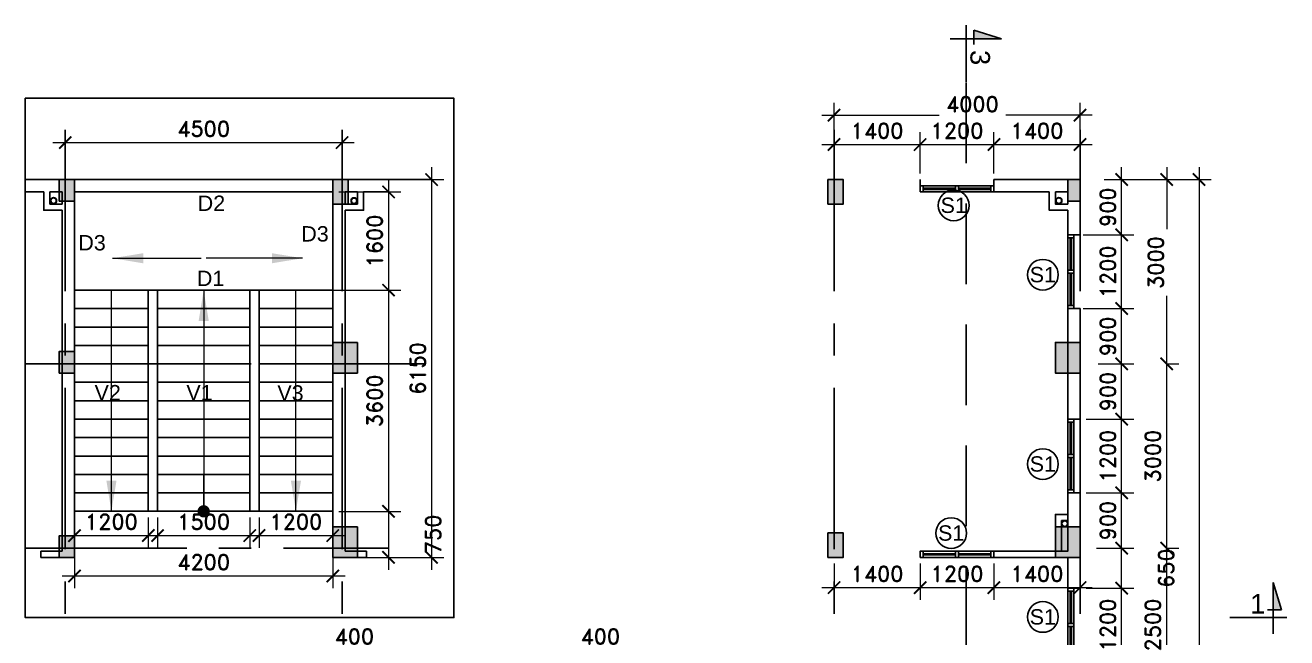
# Model space of a CAD drawing. Header units: inches. Extents: x 452443 to 881249, y 975131 to 1198310.
# Drawn here: x 689668 to 710181, y 1188340 to 1198310 of the extents above; entities that cross this region are included whole.
import ezdxf
from ezdxf.enums import TextEntityAlignment as Align

# ---------------------------------------------------------------- set-up
doc = ezdxf.new("R2010")
doc.units = ezdxf.units.IN
doc.header["$LTSCALE"] = 3.5
doc.header["$MEASUREMENT"] = 0
doc.linetypes.add('CENTER', pattern=[2, 1.25, -0.25, 0.25, -0.25])
doc.linetypes.add('HIDDEN', pattern=[0.375, 0.25, -0.125])
for name, color, linetype in [('cot', 1, 'Continuous'), ('CUA', 4, 'Continuous'), ('DOOR-84', 84, 'Continuous'), ('hatch vl', 4, 'Continuous'), ('HATCH47', 47, 'Continuous'), ('Net thay', 140, 'Continuous'), ('Netcat', 5, 'Continuous'), ('phong', 2, 'Continuous'), ('thuocdo', 3, 'Continuous'), ('Truc', 252, 'Continuous')]:
    doc.layers.add(name, color=color, linetype=linetype)
doc.styles.add('chu 1', font='VHELVEN0.TTF')
doc.styles.add('romand', font='romand.shx')
doc.styles.add('VNI-HELVE', font='VHELVEN0.TTF')
doc.dimstyles.new('TL100', dxfattribs={"dimscale": 100, "dimtxt": 2.5, "dimasz": 2, "dimexe": 2, "dimexo": 1, "dimgap": 1, "dimtad": 1, "dimdec": 0, "dimzin": 0, "dimdsep": 46, "dimtxsty": 'romand', "dimblk": 'ARCHTICK', "dimcen": 2, "dimdle": 2, "dimclrd": 256, "dimclre": 256, "dimclrt": 7, "dimadec": 0, "dimazin": 0, "dimtfac": 0.004, "dimtdec": 0, "dimtmove": 2, "dimatfit": 3, "dimfxl": 1, "dimtolj": 1, "dimtzin": 0, "dimlwd": 20, "dimlwe": 20, "dimarcsym": 1})

# ---------------------------------------------------------------- blocks, each defined once
blk = doc.blocks.new('CS-1200')
for p, q in [((0, 100), (1200, 100)), ((0, 0), (1200, 0)), ((575, 60), (50, 60)), ((575, 40), (50, 40)), ((1150, 60), (625, 60)), ((1150, 40), (625, 40))]:
    blk.add_line(p, q)
at = {"ltscale": 5}
for points in [[(0, 0), (50, 0), (50, 100), (0, 100)], [(575, 0), (625, 0), (625, 100), (575, 100)], [(1150, 0), (1200, 0), (1200, 100), (1150, 100)]]:
    blk.add_lwpolyline(points, close=True, dxfattribs=at)
blk = doc.blocks.new('dc')
at = {"layer": 'Netcat'}
blk.add_hatch(color=256, dxfattribs=at).paths.add_polyline_path([(828, 672), (828, 147), (989, 147)])
for p, q in [((828, 672), (828, -310)), ((989, 147), (828, 672)), ((0, 0), (1087, 0)), ((717, 147), (989, 147))]:
    blk.add_line(p, q, dxfattribs=at)
at = {"style": 'VNI-HELVE', "flags": 4}
blk.add_attdef('E', text='', height=375, dxfattribs=at).set_placement((482, 272), align=Align.MIDDLE_CENTER)
blk = doc.blocks.new('_ArchTick')
at = {"color": 0, "linetype": 'ByBlock', "const_width": 0.15}
blk.add_lwpolyline([(-0.5, -0.5), (0.5, 0.5)], dxfattribs=at)
blk = doc.blocks.new('*D3167')
at = {"layer": 'DEFPOINTS', "color": 0}
for p in [(694819, 1196399), (690319, 1195707), (694819, 1195707)]:
    blk.add_point(p, dxfattribs=at)
at = {"layer": 'thuocdo', "lineweight": 20}
for p, q in [((690319, 1195807), (690319, 1196599)), ((694819, 1195807), (694819, 1196599)), ((690119, 1196399), (695019, 1196399))]:
    blk.add_line(p, q, dxfattribs=at)
at = {"layer": 'thuocdo', "lineweight": 20, "xscale": 200, "yscale": 200, "zscale": 200, "rotation": 180}
blk.add_blockref('_ArchTick', (690319, 1196399), dxfattribs=at)
at = {"layer": 'thuocdo', "lineweight": 20, "xscale": 200, "yscale": 200, "zscale": 200}
blk.add_blockref('_ArchTick', (694819, 1196399), dxfattribs=at)
at = {"layer": 'thuocdo', "color": 7, "insert": (692569, 1196624), "char_height": 250, "attachment_point": 5, "style": 'romand'}
blk.add_mtext('\\A1;4500', dxfattribs=at)
blk = doc.blocks.new('*D3168')
at = {"layer": 'DEFPOINTS', "color": 0}
for p in [(706819, 1196846), (706819, 1195708), (702819, 1195512)]:
    blk.add_point(p, dxfattribs=at)
at = {"layer": 'thuocdo', "lineweight": 20}
for p, q in [((702819, 1195612), (702819, 1197046)), ((706819, 1195808), (706819, 1197046)), ((702619, 1196846), (704529, 1196846)), ((707019, 1196846), (705610, 1196846))]:
    blk.add_line(p, q, dxfattribs=at)
at = {"layer": 'thuocdo', "lineweight": 20, "xscale": 200, "yscale": 200, "zscale": 200, "rotation": 180}
blk.add_blockref('_ArchTick', (702819, 1196846), dxfattribs=at)
at = {"layer": 'thuocdo', "lineweight": 20, "xscale": 200, "yscale": 200, "zscale": 200}
blk.add_blockref('_ArchTick', (706819, 1196846), dxfattribs=at)
at = {"layer": 'thuocdo', "color": 7, "insert": (705069, 1197024), "char_height": 250, "attachment_point": 5, "style": 'romand'}
blk.add_mtext('\\A1;4000', dxfattribs=at)
blk = doc.blocks.new('*D3172')
at = {"layer": 'DEFPOINTS', "color": 0}
for p in [(708119, 1189798), (708228, 1189798), (708119, 1187298)]:
    blk.add_point(p, dxfattribs=at)
at = {"layer": 'thuocdo', "lineweight": 20}
for p, q in [((708228, 1187098), (708228, 1189998)), ((708219, 1189798), (708428, 1189798)), ((708219, 1187298), (708428, 1187298))]:
    blk.add_line(p, q, dxfattribs=at)
at = {"layer": 'thuocdo', "lineweight": 20, "xscale": 200, "yscale": 200, "zscale": 200}
for p, rotation in [((708228, 1189798), 90), ((708228, 1187298), 270)]:
    blk.add_blockref('_ArchTick', p, dxfattribs=dict(at, rotation=rotation))
at = {"layer": 'thuocdo', "color": 7, "insert": (708003, 1188548), "char_height": 250, "attachment_point": 5, "rotation": 90, "style": 'romand'}
blk.add_mtext('\\A1;2500', dxfattribs=at)
blk = doc.blocks.new('*D3173')
at = {"layer": 'DEFPOINTS', "color": 0}
for p in [(708119, 1192798), (708228, 1192798), (708119, 1189798)]:
    blk.add_point(p, dxfattribs=at)
at = {"layer": 'thuocdo', "lineweight": 20}
for p, q in [((708228, 1189598), (708228, 1192998)), ((708219, 1192798), (708428, 1192798)), ((708219, 1189798), (708428, 1189798))]:
    blk.add_line(p, q, dxfattribs=at)
at = {"layer": 'thuocdo', "lineweight": 20, "xscale": 200, "yscale": 200, "zscale": 200}
for p, rotation in [((708228, 1192798), 90), ((708228, 1189798), 270)]:
    blk.add_blockref('_ArchTick', p, dxfattribs=dict(at, rotation=rotation))
at = {"layer": 'thuocdo', "color": 7, "insert": (708003, 1191298), "char_height": 250, "attachment_point": 5, "rotation": 90, "style": 'romand'}
blk.add_mtext('\\A1;3000', dxfattribs=at)
blk = doc.blocks.new('*D3174')
at = {"layer": 'DEFPOINTS', "color": 0}
for p in [(708119, 1195798), (708228, 1195798), (708119, 1192798)]:
    blk.add_point(p, dxfattribs=at)
at = {"layer": 'thuocdo', "lineweight": 20}
for p, q in [((708228, 1195998), (708228, 1194989)), ((708219, 1195798), (708428, 1195798)), ((708228, 1192598), (708228, 1193908)), ((708219, 1192798), (708428, 1192798))]:
    blk.add_line(p, q, dxfattribs=at)
at = {"layer": 'thuocdo', "lineweight": 20, "xscale": 200, "yscale": 200, "zscale": 200}
for p, rotation in [((708228, 1195798), 90), ((708228, 1192798), 270)]:
    blk.add_blockref('_ArchTick', p, dxfattribs=dict(at, rotation=rotation))
at = {"layer": 'thuocdo', "color": 7, "insert": (708050, 1194448), "char_height": 250, "attachment_point": 5, "rotation": 90, "style": 'romand'}
blk.add_mtext('\\A1;3000', dxfattribs=at)
blk = doc.blocks.new('*D3175')
at = {"layer": 'DEFPOINTS', "color": 0}
for p in [(707495, 1195798), (706506, 1179598), (708754, 1179598)]:
    blk.add_point(p, dxfattribs=at)
at = {"layer": 'thuocdo', "lineweight": 20}
for p, q in [((708754, 1195998), (708754, 1179398)), ((707595, 1195798), (708954, 1195798)), ((706606, 1179598), (708954, 1179598))]:
    blk.add_line(p, q, dxfattribs=at)
at = {"layer": 'thuocdo', "lineweight": 20, "xscale": 200, "yscale": 200, "zscale": 200}
for p, rotation in [((708754, 1195798), 90), ((708754, 1179598), 270)]:
    blk.add_blockref('_ArchTick', p, dxfattribs=dict(at, rotation=rotation))
at = {"layer": 'thuocdo', "color": 7, "insert": (708529, 1187698), "char_height": 250, "attachment_point": 5, "rotation": 90, "style": 'romand'}
blk.add_mtext('\\A1;16200', dxfattribs=at)
blk = doc.blocks.new('*D3211')
at = {"layer": 'DEFPOINTS', "color": 0}
for p in [(704219, 1196368), (702819, 1195879), (704219, 1195798)]:
    blk.add_point(p, dxfattribs=at)
at = {"layer": 'thuocdo', "lineweight": 20}
for p, q in [((702819, 1195979), (702819, 1196568)), ((704219, 1195898), (704219, 1196568)), ((702619, 1196368), (704419, 1196368))]:
    blk.add_line(p, q, dxfattribs=at)
at = {"layer": 'thuocdo', "lineweight": 20, "xscale": 200, "yscale": 200, "zscale": 200, "rotation": 180}
blk.add_blockref('_ArchTick', (702819, 1196368), dxfattribs=at)
at = {"layer": 'thuocdo', "lineweight": 20, "xscale": 200, "yscale": 200, "zscale": 200}
blk.add_blockref('_ArchTick', (704219, 1196368), dxfattribs=at)
at = {"layer": 'thuocdo', "color": 7, "insert": (703519, 1196593), "char_height": 250, "attachment_point": 5, "style": 'romand'}
blk.add_mtext('\\A1;1400', dxfattribs=at)
blk = doc.blocks.new('*D3212')
at = {"layer": 'DEFPOINTS', "color": 0}
for p in [(705419, 1196368), (704219, 1195798), (705419, 1195798)]:
    blk.add_point(p, dxfattribs=at)
at = {"layer": 'thuocdo', "lineweight": 20}
for p, q in [((704219, 1195898), (704219, 1196568)), ((705419, 1195898), (705419, 1196568)), ((704019, 1196368), (705619, 1196368))]:
    blk.add_line(p, q, dxfattribs=at)
at = {"layer": 'thuocdo', "lineweight": 20, "xscale": 200, "yscale": 200, "zscale": 200, "rotation": 180}
blk.add_blockref('_ArchTick', (704219, 1196368), dxfattribs=at)
at = {"layer": 'thuocdo', "lineweight": 20, "xscale": 200, "yscale": 200, "zscale": 200}
blk.add_blockref('_ArchTick', (705419, 1196368), dxfattribs=at)
at = {"layer": 'thuocdo', "color": 7, "insert": (704819, 1196593), "char_height": 250, "attachment_point": 5, "style": 'romand'}
blk.add_mtext('\\A1;1200', dxfattribs=at)
blk = doc.blocks.new('*D3213')
at = {"layer": 'DEFPOINTS', "color": 0}
for p in [(706819, 1196368), (705419, 1195798), (706819, 1195864)]:
    blk.add_point(p, dxfattribs=at)
at = {"layer": 'thuocdo', "lineweight": 20}
for p, q in [((705419, 1195898), (705419, 1196568)), ((706819, 1195964), (706819, 1196568)), ((705219, 1196368), (707019, 1196368))]:
    blk.add_line(p, q, dxfattribs=at)
at = {"layer": 'thuocdo', "lineweight": 20, "xscale": 200, "yscale": 200, "zscale": 200, "rotation": 180}
blk.add_blockref('_ArchTick', (705419, 1196368), dxfattribs=at)
at = {"layer": 'thuocdo', "lineweight": 20, "xscale": 200, "yscale": 200, "zscale": 200}
blk.add_blockref('_ArchTick', (706819, 1196368), dxfattribs=at)
at = {"layer": 'thuocdo', "color": 7, "insert": (706119, 1196593), "char_height": 250, "attachment_point": 5, "style": 'romand'}
blk.add_mtext('\\A1;1400', dxfattribs=at)
blk = doc.blocks.new('*D3221')
at = {"layer": 'DEFPOINTS', "color": 0}
for p in [(706819, 1189148), (707496, 1189148), (706819, 1187948)]:
    blk.add_point(p, dxfattribs=at)
at = {"layer": 'thuocdo', "lineweight": 20}
for p, q in [((707496, 1187748), (707496, 1189348)), ((706919, 1189148), (707696, 1189148)), ((706919, 1187948), (707696, 1187948))]:
    blk.add_line(p, q, dxfattribs=at)
at = {"layer": 'thuocdo', "lineweight": 20, "xscale": 200, "yscale": 200, "zscale": 200}
for p, rotation in [((707496, 1189148), 90), ((707496, 1187948), 270)]:
    blk.add_blockref('_ArchTick', p, dxfattribs=dict(at, rotation=rotation))
at = {"layer": 'thuocdo', "color": 7, "insert": (707271, 1188548), "char_height": 250, "attachment_point": 5, "rotation": 90, "style": 'romand'}
blk.add_mtext('\\A1;1200', dxfattribs=at)
blk = doc.blocks.new('*D3222')
at = {"layer": 'DEFPOINTS', "color": 0}
for p in [(706989, 1189798), (707496, 1189798), (706819, 1189148)]:
    blk.add_point(p, dxfattribs=at)
at = {"layer": 'thuocdo', "lineweight": 20}
for p, q in [((707496, 1188948), (707496, 1189998)), ((707089, 1189798), (707696, 1189798)), ((706919, 1189148), (707696, 1189148))]:
    blk.add_line(p, q, dxfattribs=at)
at = {"layer": 'thuocdo', "lineweight": 20, "xscale": 200, "yscale": 200, "zscale": 200}
for p, rotation in [((707496, 1189798), 90), ((707496, 1189148), 270)]:
    blk.add_blockref('_ArchTick', p, dxfattribs=dict(at, rotation=rotation))
at = {"layer": 'thuocdo', "color": 7, "insert": (708221, 1189473), "char_height": 250, "attachment_point": 5, "rotation": 90, "style": 'romand'}
blk.add_mtext('\\A1;650', dxfattribs=at)
blk = doc.blocks.new('*D3223')
at = {"layer": 'DEFPOINTS', "color": 0}
for p in [(706819, 1190698), (707496, 1190698), (706989, 1189798)]:
    blk.add_point(p, dxfattribs=at)
at = {"layer": 'thuocdo', "lineweight": 20}
for p, q in [((707496, 1189598), (707496, 1190898)), ((706919, 1190698), (707696, 1190698)), ((707089, 1189798), (707696, 1189798))]:
    blk.add_line(p, q, dxfattribs=at)
at = {"layer": 'thuocdo', "lineweight": 20, "xscale": 200, "yscale": 200, "zscale": 200}
for p, rotation in [((707496, 1190698), 90), ((707496, 1189798), 270)]:
    blk.add_blockref('_ArchTick', p, dxfattribs=dict(at, rotation=rotation))
at = {"layer": 'thuocdo', "color": 7, "insert": (707271, 1190248), "char_height": 250, "attachment_point": 5, "rotation": 90, "style": 'romand'}
blk.add_mtext('\\A1;900', dxfattribs=at)
blk = doc.blocks.new('*D3224')
at = {"layer": 'DEFPOINTS', "color": 0}
for p in [(706819, 1191898), (707496, 1191898), (706819, 1190698)]:
    blk.add_point(p, dxfattribs=at)
at = {"layer": 'thuocdo', "lineweight": 20}
for p, q in [((707496, 1190498), (707496, 1192098)), ((706919, 1191898), (707696, 1191898)), ((706919, 1190698), (707696, 1190698))]:
    blk.add_line(p, q, dxfattribs=at)
at = {"layer": 'thuocdo', "lineweight": 20, "xscale": 200, "yscale": 200, "zscale": 200}
for p, rotation in [((707496, 1191898), 90), ((707496, 1190698), 270)]:
    blk.add_blockref('_ArchTick', p, dxfattribs=dict(at, rotation=rotation))
at = {"layer": 'thuocdo', "color": 7, "insert": (707271, 1191298), "char_height": 250, "attachment_point": 5, "rotation": 90, "style": 'romand'}
blk.add_mtext('\\A1;1200', dxfattribs=at)
blk = doc.blocks.new('*D3225')
at = {"layer": 'DEFPOINTS', "color": 0}
for p in [(707015, 1192798), (707496, 1192798), (706819, 1191898)]:
    blk.add_point(p, dxfattribs=at)
at = {"layer": 'thuocdo', "lineweight": 20}
for p, q in [((707496, 1191698), (707496, 1192998)), ((707115, 1192798), (707696, 1192798)), ((706919, 1191898), (707696, 1191898))]:
    blk.add_line(p, q, dxfattribs=at)
at = {"layer": 'thuocdo', "lineweight": 20, "xscale": 200, "yscale": 200, "zscale": 200}
for p, rotation in [((707496, 1192798), 90), ((707496, 1191898), 270)]:
    blk.add_blockref('_ArchTick', p, dxfattribs=dict(at, rotation=rotation))
at = {"layer": 'thuocdo', "color": 7, "insert": (707271, 1192348), "char_height": 250, "attachment_point": 5, "rotation": 90, "style": 'romand'}
blk.add_mtext('\\A1;900', dxfattribs=at)
blk = doc.blocks.new('*D3226')
at = {"layer": 'DEFPOINTS', "color": 0}
for p in [(706769, 1193698), (707496, 1193698), (707015, 1192798)]:
    blk.add_point(p, dxfattribs=at)
at = {"layer": 'thuocdo', "lineweight": 20}
for p, q in [((707496, 1192598), (707496, 1193898)), ((706869, 1193698), (707696, 1193698)), ((707115, 1192798), (707696, 1192798))]:
    blk.add_line(p, q, dxfattribs=at)
at = {"layer": 'thuocdo', "lineweight": 20, "xscale": 200, "yscale": 200, "zscale": 200}
for p, rotation in [((707496, 1193698), 90), ((707496, 1192798), 270)]:
    blk.add_blockref('_ArchTick', p, dxfattribs=dict(at, rotation=rotation))
at = {"layer": 'thuocdo', "color": 7, "insert": (707271, 1193248), "char_height": 250, "attachment_point": 5, "rotation": 90, "style": 'romand'}
blk.add_mtext('\\A1;900', dxfattribs=at)
blk = doc.blocks.new('*D3227')
at = {"layer": 'DEFPOINTS', "color": 0}
for p in [(706769, 1194898), (707496, 1194898), (706769, 1193698)]:
    blk.add_point(p, dxfattribs=at)
at = {"layer": 'thuocdo', "lineweight": 20}
for p, q in [((707496, 1193498), (707496, 1195098)), ((706869, 1194898), (707696, 1194898)), ((706869, 1193698), (707696, 1193698))]:
    blk.add_line(p, q, dxfattribs=at)
at = {"layer": 'thuocdo', "lineweight": 20, "xscale": 200, "yscale": 200, "zscale": 200}
for p, rotation in [((707496, 1194898), 90), ((707496, 1193698), 270)]:
    blk.add_blockref('_ArchTick', p, dxfattribs=dict(at, rotation=rotation))
at = {"layer": 'thuocdo', "color": 7, "insert": (707271, 1194298), "char_height": 250, "attachment_point": 5, "rotation": 90, "style": 'romand'}
blk.add_mtext('\\A1;1200', dxfattribs=at)
blk = doc.blocks.new('*D3228')
at = {"layer": 'DEFPOINTS', "color": 0}
for p in [(707110, 1195798), (707496, 1195798), (706769, 1194898)]:
    blk.add_point(p, dxfattribs=at)
at = {"layer": 'thuocdo', "lineweight": 20}
for p, q in [((707496, 1194698), (707496, 1195998)), ((707210, 1195798), (707696, 1195798)), ((706869, 1194898), (707696, 1194898))]:
    blk.add_line(p, q, dxfattribs=at)
at = {"layer": 'thuocdo', "lineweight": 20, "xscale": 200, "yscale": 200, "zscale": 200}
for p, rotation in [((707496, 1195798), 90), ((707496, 1194898), 270)]:
    blk.add_blockref('_ArchTick', p, dxfattribs=dict(at, rotation=rotation))
at = {"layer": 'thuocdo', "color": 7, "insert": (707271, 1195348), "char_height": 250, "attachment_point": 5, "rotation": 90, "style": 'romand'}
blk.add_mtext('\\A1;900', dxfattribs=at)
blk = doc.blocks.new('*D3234')
at = {"layer": 'DEFPOINTS', "color": 0}
for p in [(698819, 1187887), (698819, 1187517), (699219, 1187448)]:
    blk.add_point(p, dxfattribs=at)
at = {"layer": 'thuocdo', "lineweight": 20}
for p, q in [((698819, 1187617), (698819, 1188087)), ((699219, 1187548), (699219, 1188087)), ((699419, 1187887), (698619, 1187887))]:
    blk.add_line(p, q, dxfattribs=at)
at = {"layer": 'thuocdo', "lineweight": 20, "xscale": 200, "yscale": 200, "zscale": 200, "rotation": 180}
blk.add_blockref('_ArchTick', (698819, 1187887), dxfattribs=at)
at = {"layer": 'thuocdo', "lineweight": 20, "xscale": 200, "yscale": 200, "zscale": 200}
blk.add_blockref('_ArchTick', (699219, 1187887), dxfattribs=at)
at = {"layer": 'thuocdo', "color": 7, "insert": (699019, 1188362), "char_height": 250, "attachment_point": 5, "style": 'romand'}
blk.add_mtext('\\A1;400', dxfattribs=at)
blk = doc.blocks.new('*D3237')
at = {"layer": 'DEFPOINTS', "color": 0}
for p in [(694819, 1187887), (694819, 1187481), (695219, 1187448)]:
    blk.add_point(p, dxfattribs=at)
at = {"layer": 'thuocdo', "lineweight": 20}
for p, q in [((694819, 1187581), (694819, 1188087)), ((695219, 1187548), (695219, 1188087)), ((695419, 1187887), (694619, 1187887))]:
    blk.add_line(p, q, dxfattribs=at)
at = {"layer": 'thuocdo', "lineweight": 20, "xscale": 200, "yscale": 200, "zscale": 200, "rotation": 180}
blk.add_blockref('_ArchTick', (694819, 1187887), dxfattribs=at)
at = {"layer": 'thuocdo', "lineweight": 20, "xscale": 200, "yscale": 200, "zscale": 200}
blk.add_blockref('_ArchTick', (695219, 1187887), dxfattribs=at)
at = {"layer": 'thuocdo', "color": 7, "insert": (695019, 1188362), "char_height": 250, "attachment_point": 5, "style": 'romand'}
blk.add_mtext('\\A1;400', dxfattribs=at)
blk = doc.blocks.new('*D3238')
at = {"layer": 'DEFPOINTS', "color": 0}
for p in [(702819, 1189648), (704219, 1189648), (704219, 1189156)]:
    blk.add_point(p, dxfattribs=at)
at = {"layer": 'thuocdo', "lineweight": 20}
for p, q in [((702819, 1189548), (702819, 1188956)), ((704219, 1189548), (704219, 1188956)), ((702619, 1189156), (704419, 1189156))]:
    blk.add_line(p, q, dxfattribs=at)
at = {"layer": 'thuocdo', "lineweight": 20, "xscale": 200, "yscale": 200, "zscale": 200, "rotation": 180}
blk.add_blockref('_ArchTick', (702819, 1189156), dxfattribs=at)
at = {"layer": 'thuocdo', "lineweight": 20, "xscale": 200, "yscale": 200, "zscale": 200}
blk.add_blockref('_ArchTick', (704219, 1189156), dxfattribs=at)
at = {"layer": 'thuocdo', "color": 7, "insert": (703519, 1189381), "char_height": 250, "attachment_point": 5, "style": 'romand'}
blk.add_mtext('\\A1;1400', dxfattribs=at)
blk = doc.blocks.new('*D3239')
at = {"layer": 'DEFPOINTS', "color": 0}
for p in [(704219, 1189648), (705419, 1189648), (705419, 1189156)]:
    blk.add_point(p, dxfattribs=at)
at = {"layer": 'thuocdo', "lineweight": 20}
for p, q in [((704219, 1189548), (704219, 1188956)), ((705419, 1189548), (705419, 1188956)), ((704019, 1189156), (705619, 1189156))]:
    blk.add_line(p, q, dxfattribs=at)
at = {"layer": 'thuocdo', "lineweight": 20, "xscale": 200, "yscale": 200, "zscale": 200, "rotation": 180}
blk.add_blockref('_ArchTick', (704219, 1189156), dxfattribs=at)
at = {"layer": 'thuocdo', "lineweight": 20, "xscale": 200, "yscale": 200, "zscale": 200}
blk.add_blockref('_ArchTick', (705419, 1189156), dxfattribs=at)
at = {"layer": 'thuocdo', "color": 7, "insert": (704819, 1189381), "char_height": 250, "attachment_point": 5, "style": 'romand'}
blk.add_mtext('\\A1;1200', dxfattribs=at)
blk = doc.blocks.new('*D3240')
at = {"layer": 'DEFPOINTS', "color": 0}
for p in [(705419, 1189648), (706819, 1189606), (706819, 1189156)]:
    blk.add_point(p, dxfattribs=at)
at = {"layer": 'thuocdo', "lineweight": 20}
for p, q in [((705419, 1189548), (705419, 1188956)), ((706819, 1189506), (706819, 1188956)), ((705219, 1189156), (707019, 1189156))]:
    blk.add_line(p, q, dxfattribs=at)
at = {"layer": 'thuocdo', "lineweight": 20, "xscale": 200, "yscale": 200, "zscale": 200, "rotation": 180}
blk.add_blockref('_ArchTick', (705419, 1189156), dxfattribs=at)
at = {"layer": 'thuocdo', "lineweight": 20, "xscale": 200, "yscale": 200, "zscale": 200}
blk.add_blockref('_ArchTick', (706819, 1189156), dxfattribs=at)
at = {"layer": 'thuocdo', "color": 7, "insert": (706119, 1189381), "char_height": 250, "attachment_point": 5, "style": 'romand'}
blk.add_mtext('\\A1;1400', dxfattribs=at)
blk = doc.blocks.new('*D3288')
at = {"layer": 'DEFPOINTS', "color": 0}
for p in [(694669, 1195598), (694572, 1193998), (695575, 1193998)]:
    blk.add_point(p, dxfattribs=at)
at = {"layer": 'DOOR-84', "lineweight": 20}
blk.add_line((695575, 1195798), (695575, 1193798), dxfattribs=at)
at = {"layer": 'DOOR-84', "linetype": 'Continuous', "lineweight": 20}
for p, q in [((694769, 1195598), (695775, 1195598)), ((694672, 1193998), (695775, 1193998))]:
    blk.add_line(p, q, dxfattribs=at)
at = {"layer": 'DOOR-84', "lineweight": 20, "xscale": 200, "yscale": 200, "zscale": 200}
for p, rotation in [((695575, 1195598), 90), ((695575, 1193998), 270)]:
    blk.add_blockref('_ArchTick', p, dxfattribs=dict(at, rotation=rotation))
at = {"layer": 'DOOR-84', "color": 7, "insert": (695350, 1194798), "char_height": 250, "attachment_point": 5, "rotation": 90, "style": 'romand'}
blk.add_mtext('\\A1;1600', dxfattribs=at)
blk = doc.blocks.new('*D3289')
at = {"layer": 'DEFPOINTS', "color": 0}
for p in [(694669, 1193998), (694669, 1190398), (695575, 1190398)]:
    blk.add_point(p, dxfattribs=at)
at = {"layer": 'DOOR-84', "lineweight": 20}
blk.add_line((695575, 1194198), (695575, 1190198), dxfattribs=at)
at = {"layer": 'DOOR-84', "linetype": 'Continuous', "lineweight": 20}
for p, q in [((694769, 1193998), (695775, 1193998)), ((694769, 1190398), (695775, 1190398))]:
    blk.add_line(p, q, dxfattribs=at)
at = {"layer": 'DOOR-84', "lineweight": 20, "xscale": 200, "yscale": 200, "zscale": 200}
for p, rotation in [((695575, 1193998), 90), ((695575, 1190398), 270)]:
    blk.add_blockref('_ArchTick', p, dxfattribs=dict(at, rotation=rotation))
at = {"layer": 'DOOR-84', "color": 7, "insert": (695350, 1192198), "char_height": 250, "attachment_point": 5, "rotation": 90, "style": 'romand'}
blk.add_mtext('\\A1;3600', dxfattribs=at)
blk = doc.blocks.new('*D3290')
at = {"layer": 'DEFPOINTS', "color": 0}
for p in [(694669, 1190398), (694669, 1189648), (695575, 1189648)]:
    blk.add_point(p, dxfattribs=at)
at = {"layer": 'DOOR-84', "lineweight": 20}
blk.add_line((695575, 1190598), (695575, 1189448), dxfattribs=at)
at = {"layer": 'DOOR-84', "linetype": 'Continuous', "lineweight": 20}
for p, q in [((694769, 1190398), (695775, 1190398)), ((694769, 1189648), (695775, 1189648))]:
    blk.add_line(p, q, dxfattribs=at)
at = {"layer": 'DOOR-84', "lineweight": 20, "xscale": 200, "yscale": 200, "zscale": 200}
for p, rotation in [((695575, 1190398), 90), ((695575, 1189648), 270)]:
    blk.add_blockref('_ArchTick', p, dxfattribs=dict(at, rotation=rotation))
at = {"layer": 'DOOR-84', "color": 7, "insert": (696300, 1190023), "char_height": 250, "attachment_point": 5, "rotation": 90, "style": 'romand'}
blk.add_mtext('\\A1;750', dxfattribs=at)
blk = doc.blocks.new('*D3291')
at = {"layer": 'DEFPOINTS', "color": 0}
for p in [(690469, 1190398), (691669, 1190398), (691669, 1190004)]:
    blk.add_point(p, dxfattribs=at)
at = {"layer": 'DOOR-84', "linetype": 'Continuous', "lineweight": 20}
for p, q in [((690469, 1190298), (690469, 1189804)), ((691669, 1190298), (691669, 1189804))]:
    blk.add_line(p, q, dxfattribs=at)
at = {"layer": 'DOOR-84', "lineweight": 20}
blk.add_line((690269, 1190004), (691869, 1190004), dxfattribs=at)
at = {"layer": 'DOOR-84', "lineweight": 20, "xscale": 200, "yscale": 200, "zscale": 200, "rotation": 180}
blk.add_blockref('_ArchTick', (690469, 1190004), dxfattribs=at)
at = {"layer": 'DOOR-84', "lineweight": 20, "xscale": 200, "yscale": 200, "zscale": 200}
blk.add_blockref('_ArchTick', (691669, 1190004), dxfattribs=at)
at = {"layer": 'DOOR-84', "color": 7, "insert": (691069, 1190229), "char_height": 250, "attachment_point": 5, "style": 'romand'}
blk.add_mtext('\\A1;1200', dxfattribs=at)
blk = doc.blocks.new('*D3292')
at = {"layer": 'DEFPOINTS', "color": 0}
for p in [(691819, 1190398), (693319, 1190398), (693319, 1190004)]:
    blk.add_point(p, dxfattribs=at)
at = {"layer": 'DOOR-84', "linetype": 'Continuous', "lineweight": 20}
for p, q in [((691819, 1190298), (691819, 1189804)), ((693319, 1190298), (693319, 1189804))]:
    blk.add_line(p, q, dxfattribs=at)
at = {"layer": 'DOOR-84', "lineweight": 20}
blk.add_line((691619, 1190004), (693519, 1190004), dxfattribs=at)
at = {"layer": 'DOOR-84', "lineweight": 20, "xscale": 200, "yscale": 200, "zscale": 200, "rotation": 180}
blk.add_blockref('_ArchTick', (691819, 1190004), dxfattribs=at)
at = {"layer": 'DOOR-84', "lineweight": 20, "xscale": 200, "yscale": 200, "zscale": 200}
blk.add_blockref('_ArchTick', (693319, 1190004), dxfattribs=at)
at = {"layer": 'DOOR-84', "color": 7, "insert": (692569, 1190229), "char_height": 250, "attachment_point": 5, "style": 'romand'}
blk.add_mtext('\\A1;1500', dxfattribs=at)
blk = doc.blocks.new('*D3293')
at = {"layer": 'DEFPOINTS', "color": 0}
for p in [(693469, 1190398), (694669, 1190398), (694669, 1190004)]:
    blk.add_point(p, dxfattribs=at)
at = {"layer": 'DOOR-84', "linetype": 'Continuous', "lineweight": 20}
for p, q in [((693469, 1190298), (693469, 1189804)), ((694669, 1190298), (694669, 1189804))]:
    blk.add_line(p, q, dxfattribs=at)
at = {"layer": 'DOOR-84', "lineweight": 20}
blk.add_line((693269, 1190004), (694869, 1190004), dxfattribs=at)
at = {"layer": 'DOOR-84', "lineweight": 20, "xscale": 200, "yscale": 200, "zscale": 200, "rotation": 180}
blk.add_blockref('_ArchTick', (693469, 1190004), dxfattribs=at)
at = {"layer": 'DOOR-84', "lineweight": 20, "xscale": 200, "yscale": 200, "zscale": 200}
blk.add_blockref('_ArchTick', (694669, 1190004), dxfattribs=at)
at = {"layer": 'DOOR-84', "color": 7, "insert": (694069, 1190229), "char_height": 250, "attachment_point": 5, "style": 'romand'}
blk.add_mtext('\\A1;1200', dxfattribs=at)
blk = doc.blocks.new('*D3294')
at = {"layer": 'DEFPOINTS', "color": 0}
for p in [(690469, 1189900), (694669, 1189898), (694669, 1189347)]:
    blk.add_point(p, dxfattribs=at)
at = {"layer": 'DOOR-84', "linetype": 'Continuous', "lineweight": 20}
for p, q in [((690469, 1189800), (690469, 1189147)), ((694669, 1189798), (694669, 1189147))]:
    blk.add_line(p, q, dxfattribs=at)
at = {"layer": 'DOOR-84', "lineweight": 20}
blk.add_line((690269, 1189347), (694869, 1189347), dxfattribs=at)
at = {"layer": 'DOOR-84', "lineweight": 20, "xscale": 200, "yscale": 200, "zscale": 200, "rotation": 180}
blk.add_blockref('_ArchTick', (690469, 1189347), dxfattribs=at)
at = {"layer": 'DOOR-84', "lineweight": 20, "xscale": 200, "yscale": 200, "zscale": 200}
blk.add_blockref('_ArchTick', (694669, 1189347), dxfattribs=at)
at = {"layer": 'DOOR-84', "color": 7, "insert": (692569, 1189572), "char_height": 250, "attachment_point": 5, "style": 'romand'}
blk.add_mtext('\\A1;4200', dxfattribs=at)
blk = doc.blocks.new('*D3295')
at = {"layer": 'DEFPOINTS', "color": 0}
for p in [(694922, 1195798), (695069, 1189648), (696275, 1189648)]:
    blk.add_point(p, dxfattribs=at)
at = {"layer": 'DOOR-84', "lineweight": 20}
blk.add_line((696275, 1195998), (696275, 1189448), dxfattribs=at)
at = {"layer": 'DOOR-84', "linetype": 'Continuous', "lineweight": 20}
for p, q in [((695022, 1195798), (696475, 1195798)), ((695169, 1189648), (696475, 1189648))]:
    blk.add_line(p, q, dxfattribs=at)
at = {"layer": 'DOOR-84', "lineweight": 20, "xscale": 200, "yscale": 200, "zscale": 200}
for p, rotation in [((696275, 1195798), 90), ((696275, 1189648), 270)]:
    blk.add_blockref('_ArchTick', p, dxfattribs=dict(at, rotation=rotation))
at = {"layer": 'DOOR-84', "color": 7, "insert": (696050, 1192723), "char_height": 250, "attachment_point": 5, "rotation": 90, "style": 'romand'}
blk.add_mtext('\\A1;6150', dxfattribs=at)

msp = doc.modelspace()

# ---------------------------------------------------------------- hatches: boundary and pattern name
at = {"layer": 'cot'}
for color, points in [(0, [(690219.4, 1195448.2), (690469.4, 1195448.2), (690469.4, 1195798.2), (690219.4, 1195798.2)]), (0, [(694669.4, 1195398.2), (694919.4, 1195398.2), (694919.4, 1195798.2), (694669.4, 1195798.2)]), (256, [(702719.4, 1195398.2), (702969.4, 1195398.2), (702969.4, 1195798.2), (702719.4, 1195798.2)]), (256, [(706619.4, 1195448.2), (706819.4, 1195448.2), (706819.4, 1195798.2), (706619.4, 1195798.2)]), (0, [(695069.4, 1193148.2), (694669.4, 1193148.2), (694669.4, 1192648.2), (695069.4, 1192648.2)]), (256, [(706819.4, 1193148.2), (706419.4, 1193148.2), (706419.4, 1192648.2), (706819.4, 1192648.2)]), (0, [(690219.4, 1192648.2), (690469.4, 1192648.2), (690469.4, 1192998.2), (690219.4, 1192998.2)]), (0, [(690219.4, 1189648.2), (690469.4, 1189648.2), (690469.4, 1189998.2), (690219.4, 1189998.2)]), (0, [(695069.4, 1190148.2), (694669.4, 1190148.2), (694669.4, 1189648.2), (695069.4, 1189648.2)]), (256, [(702719.4, 1189648.2), (702969.4, 1189648.2), (702969.4, 1190048.2), (702719.4, 1190048.2)]), (256, [(706819.4, 1190148.2), (706419.4, 1190148.2), (706419.4, 1189648.2), (706819.4, 1189648.2)])]:
    msp.add_hatch(color=color, dxfattribs=at).paths.add_polyline_path(points)

# ---------------------------------------------------------------- linework, layer by layer
at = {"layer": 'cot', "color": 0}
for points in [[(690219.4, 1195448.2), (690469.4, 1195448.2), (690469.4, 1195798.2), (690219.4, 1195798.2)], [(694669.4, 1195398.2), (694919.4, 1195398.2), (694919.4, 1195798.2), (694669.4, 1195798.2)], [(695069.4, 1193148.2), (694669.4, 1193148.2), (694669.4, 1192648.2), (695069.4, 1192648.2)], [(690219.4, 1192648.2), (690469.4, 1192648.2), (690469.4, 1192998.2), (690219.4, 1192998.2)], [(690219.4, 1189648.2), (690469.4, 1189648.2), (690469.4, 1189998.2), (690219.4, 1189998.2)], [(695069.4, 1190148.2), (694669.4, 1190148.2), (694669.4, 1189648.2), (695069.4, 1189648.2)]]:
    msp.add_lwpolyline(points, close=True, dxfattribs=at)
at = {"layer": 'cot'}
for points in [[(702719.4, 1195398.2), (702969.4, 1195398.2), (702969.4, 1195798.2), (702719.4, 1195798.2)], [(706619.4, 1195448.2), (706819.4, 1195448.2), (706819.4, 1195798.2), (706619.4, 1195798.2)], [(706819.4, 1193148.2), (706419.4, 1193148.2), (706419.4, 1192648.2), (706819.4, 1192648.2)], [(702719.4, 1189648.2), (702969.4, 1189648.2), (702969.4, 1190048.2), (702719.4, 1190048.2)], [(706819.4, 1190148.2), (706419.4, 1190148.2), (706419.4, 1189648.2), (706819.4, 1189648.2)]]:
    msp.add_lwpolyline(points, close=True, dxfattribs=at)
at = {"layer": 'DOOR-84', "color": 0}
msp.add_lwpolyline([(689667.8, 1197120.3), (696637.8, 1197120.3), (696637.8, 1188667.7), (689667.8, 1188667.7)], close=True, dxfattribs=at)
at = {"layer": 'hatch vl'}
for centre in [(704765, 1195377.7), (706214.6, 1194249.1), (706214.6, 1191167.2), (704724.3, 1190043.3), (706214.6, 1188678.8)]:
    msp.add_circle(centre, 250, dxfattribs=at)
at = {"layer": 'HATCH47', "linetype": 'HIDDEN', "ltscale": 1500}
msp.add_lwpolyline([(704969.8, 1176376.7), (704969.8, 1197386.6)], dxfattribs=at)
at = {"layer": 'Net thay', "color": 0}
for points in [[(690469.4, 1193998.2), (694669.4, 1193998.2)], [(691669.4, 1193998.2), (691669.4, 1190398.2)], [(691819.4, 1193998.2), (691819.4, 1190398.2)], [(693319.4, 1193998.2), (693319.4, 1190398.2)], [(693469.4, 1193998.2), (693469.4, 1190398.2)], [(690469.4, 1193698.2), (691669.4, 1193698.2)], [(691819.4, 1193698.2), (693319.4, 1193698.2)], [(694669.4, 1193698.2), (693469.4, 1193698.2)], [(690469.4, 1193398.2), (691669.4, 1193398.2)], [(691819.4, 1193398.2), (693319.4, 1193398.2)], [(694669.4, 1193398.2), (693469.4, 1193398.2)], [(690469.4, 1193098.2), (691669.4, 1193098.2)], [(691819.4, 1193098.2), (693319.4, 1193098.2)], [(694669.4, 1193098.2), (693469.4, 1193098.2)], [(690469.4, 1192798.2), (691669.4, 1192798.2)], [(691819.4, 1192798.2), (693319.4, 1192798.2)], [(694669.4, 1192798.2), (693469.4, 1192798.2)], [(690469.4, 1192498.2), (691669.4, 1192498.2)], [(691819.4, 1192498.2), (693319.4, 1192498.2)], [(694669.4, 1192498.2), (693469.4, 1192498.2)], [(690469.4, 1192198.2), (691669.4, 1192198.2)], [(691819.4, 1192198.2), (693319.4, 1192198.2)], [(694669.4, 1192198.2), (693469.4, 1192198.2)], [(690469.4, 1191898.2), (691669.4, 1191898.2)], [(691819.4, 1191898.2), (693319.4, 1191898.2)], [(694669.4, 1191898.2), (693469.4, 1191898.2)], [(690469.4, 1191598.2), (691669.4, 1191598.2)], [(691819.4, 1191598.2), (693319.4, 1191598.2)], [(694669.4, 1191598.2), (693469.4, 1191598.2)], [(690469.4, 1191298.2), (691669.4, 1191298.2)], [(691819.4, 1191298.2), (693319.4, 1191298.2)], [(694669.4, 1191298.2), (693469.4, 1191298.2)], [(690469.4, 1190998.2), (691669.4, 1190998.2)], [(691819.4, 1190998.2), (693319.4, 1190998.2)], [(694669.4, 1190998.2), (693469.4, 1190998.2)], [(690469.4, 1190698.2), (691669.4, 1190698.2)], [(691819.4, 1190698.2), (693319.4, 1190698.2)], [(694669.4, 1190698.2), (693469.4, 1190698.2)], [(690469.4, 1190398.2), (691669.4, 1190398.2)], [(691669.4, 1190398.2), (693469.4, 1190398.2)], [(694669.4, 1190398.2), (693469.4, 1190398.2)]]:
    msp.add_lwpolyline(points, dxfattribs=at)
at = {"layer": 'phong', "color": 0}
for p, q in [((689969.4, 1195598.2), (689667.8, 1195598.2)), ((690269.4, 1195598.2), (690069.4, 1195598.2)), ((694669.4, 1195598.2), (690469.4, 1195598.2)), ((694669.4, 1195598.2), (693569.4, 1195598.2)), ((695069.4, 1195598.2), (694869.4, 1195598.2)), ((695574.9, 1195598.2), (695169.4, 1195598.2)), ((690269.4, 1189748.2), (690269.4, 1195298.2)), ((694869.4, 1195298.2), (694869.4, 1189748.2)), ((689919.4, 1189748.2), (690269.4, 1189748.2)), ((694869.4, 1189748.2), (695219.4, 1189748.2)), ((695219.4, 1189748.2), (695219.4, 1189648.2))]:
    msp.add_line(p, q, dxfattribs=at)
at = {"layer": 'phong'}
for p, q in [((706319.4, 1195598.2), (705419.4, 1195598.2)), ((706619.4, 1195598.2), (706419.4, 1195598.2)), ((706819.4, 1189148.2), (706819.4, 1189948.2)), ((706619.4, 1189148.2), (706619.4, 1189648.2))]:
    msp.add_line(p, q, dxfattribs=at)
at = {"layer": 'phong', "color": 0}
for points in [[(689667.8, 1195798.2), (693569.4, 1195798.2)], [(693569.4, 1195798.2), (696274.9, 1195798.2)], [(689919.4, 1189648.2), (690469.4, 1189648.2), (690469.4, 1195598.2)], [(690269.4, 1195298.2), (689969.4, 1195298.2), (689969.4, 1195598.2)], [(690269.4, 1195398.2), (690069.4, 1195398.2), (690069.4, 1195598.2)], [(690269.4, 1195398.2), (690269.4, 1195598.2)], [(694669.4, 1195598.2), (694669.4, 1189648.2), (695219.4, 1189648.2)], [(694869.4, 1195598.2), (694869.4, 1195398.2)], [(694869.4, 1195398.2), (695069.4, 1195398.2), (695069.4, 1195598.2)], [(694869.4, 1195298.2), (695169.4, 1195298.2), (695169.4, 1195598.2)], [(689919.4, 1189748.2), (689919.4, 1189648.2)]]:
    msp.add_lwpolyline(points, dxfattribs=at)
at = {"layer": 'phong'}
for points in [[(704219.4, 1195798.2), (704219.4, 1195598.2)], [(705419.4, 1195798.2), (706819.4, 1195798.2)], [(705419.4, 1195798.2), (705419.4, 1195598.2)], [(706819.4, 1195798.2), (706819.4, 1194898.2)], [(706319.4, 1195598.2), (706319.4, 1195298.2), (706619.4, 1195298.2)], [(706419.4, 1195598.2), (706419.4, 1195398.2), (706619.4, 1195398.2)], [(706619.4, 1195598.2), (706619.4, 1195398.2)], [(706619.4, 1195298.2), (706619.4, 1194898.2)], [(706819.4, 1194898.2), (706619.4, 1194898.2)], [(706619.4, 1193698.2), (706619.4, 1191898.2)], [(706819.4, 1193698.2), (706619.4, 1193698.2)], [(706819.4, 1193698.2), (706819.4, 1191898.2)], [(706819.4, 1191898.2), (706619.4, 1191898.2)], [(705419.4, 1189748.2), (706619.4, 1189748.2), (706619.4, 1190698.2)], [(706819.4, 1190698.2), (706619.4, 1190698.2)], [(706819.4, 1190698.2), (706819.4, 1189948.2)], [(706619.4, 1190348.2), (706419.4, 1190348.2), (706419.4, 1189748.2)], [(706619.4, 1190248.2), (706519.4, 1190248.2), (706519.4, 1189748.2)], [(704219.4, 1189748.2), (704219.4, 1189648.2)], [(705419.4, 1189748.2), (705419.4, 1189648.2)], [(705419.4, 1189648.2), (706619.4, 1189648.2)], [(706819.4, 1189148.2), (706619.4, 1189148.2)]]:
    msp.add_lwpolyline(points, dxfattribs=at)
at = {"layer": 'thuocdo', "color": 0}
for centre, radius in [((690128.5, 1195453.7), 50), ((690128.5, 1195453.7), 45), ((695014.9, 1195452.7), 50), ((695014.9, 1195452.7), 45)]:
    msp.add_circle(centre, radius, dxfattribs=at)
at = {"layer": 'thuocdo'}
for centre, radius in [((706475.1, 1195455.6), 50), ((706475.1, 1195455.6), 45), ((706570.6, 1190197), 50), ((706570.6, 1190197), 45)]:
    msp.add_circle(centre, radius, dxfattribs=at)
at = {"layer": 'Truc', "color": 0, "linetype": 'CENTER', "ltscale": 600}
for points in [[(690319.4, 1196606.8), (690319.4, 1188667.7)], [(694819.4, 1196606.8), (694819.4, 1188667.7)], [(689667.8, 1195798.2), (695574.9, 1195798.2)], [(689667.8, 1192798.2), (696149.2, 1192798.2)], [(689667.8, 1189798.2), (695574.9, 1189798.2)]]:
    msp.add_lwpolyline(points, dxfattribs=at)
at = {"layer": 'Truc', "linetype": 'CENTER', "ltscale": 600}
for points in [[(702819.4, 1196606.8), (702819.4, 1176688.6)], [(706819.4, 1196606.8), (706819.4, 1176688.6)]]:
    msp.add_lwpolyline(points, dxfattribs=at)

# ---------------------------------------------------------------- block references
at = {"layer": 'CUA'}
for p in [(704219.4, 1195598.2), (704219.4, 1189648.2)]:
    msp.add_blockref('CS-1200', p, dxfattribs=at)
at = {"layer": 'CUA', "rotation": 270}
for p in [(706619.4, 1194898.2), (706619.4, 1191898.2)]:
    msp.add_blockref('CS-1200', p, dxfattribs=at)
at = {"layer": 'CUA', "xscale": -1, "rotation": 90}
msp.add_blockref('CS-1200', (706719.4, 1189148.2), dxfattribs=at)
at = {"layer": 'phong'}
ref = msp.add_blockref('dc', (704969.8, 1197386.6), dxfattribs=dict(at, xscale=-0.8499999999767169, yscale=0.8499999999767169, zscale=0.8500000000058208, rotation=270))
ref.add_attrib('E', '3', dxfattribs={"layer": '0', "height": 318.8, "rotation": 270, "style": 'VNI-HELVE'}).set_placement((705196, 1197782.7), align=Align.MIDDLE_CENTER)
ref = msp.add_blockref('dc', (709256.9, 1188667.7), dxfattribs=dict(at, xscale=0.8499999999767169, yscale=0.8499999999767169, zscale=0.8500000000058208))
ref.add_attrib('E', '1', dxfattribs={"layer": '0', "height": 318.8, "style": 'VNI-HELVE'}).set_placement((709708, 1188893.9), align=Align.MIDDLE_CENTER)

# ---------------------------------------------------------------- texts
at = {"color": 0, "char_height": 250, "width": 407.041, "attachment_point": 5, "style": 'chu 1'}
for s, insert in [('D2', (692695.5, 1195412.4)), ('D3', (690754.6, 1194768.2)), ('D3', (694379.7, 1194912.9)), ('D1', (692682.3, 1194189.8)), ('V2', (691008.9, 1192329.1)), ('V1', (692501.7, 1192329.1)), ('V3', (693981.1, 1192322.4))]:
    msp.add_mtext(s, dxfattribs=dict(at, insert=insert))
at = {"char_height": 250, "width": 407.041, "attachment_point": 5, "style": 'chu 1'}
for insert in [(704765, 1195377.7), (706214.6, 1194249.1), (706214.6, 1191167.2), (704724.3, 1190043.3), (706214.6, 1188678.8)]:
    msp.add_mtext('S1', dxfattribs=dict(at, insert=insert))

# ---------------------------------------------------------------- dimensions: what is measured, and where the dimension line sits
at = {"layer": 'DOOR-84'}
for base, p1, p2, picture, middle in [((696274.9, 1189648.2), (694922.1, 1195798.2), (695069.4, 1189648.2), '*D3295', (696049.9, 1192723.2)), ((695574.9, 1193998.2), (694669.4, 1195598.2), (694572.3, 1193998.2), '*D3288', (695349.9, 1194798.2)), ((695574.9, 1190398.2), (694669.4, 1193998.2), (694669.4, 1190398.2), '*D3289', (695349.9, 1192198.2)), ((695574.9, 1189648.2), (694669.4, 1190398.2), (694669.4, 1189648.2), '*D3290', (696299.9, 1190023.2))]:
    dim = msp.add_linear_dim(base=base, p1=p1, p2=p2, angle=90, dimstyle='TL100', override={"dimfxl": 5}, dxfattribs=at)
    dim.commit()
    dim.dimension.update_dxf_attribs({"geometry": picture, "text_midpoint": middle})
for base, p1, p2, picture, middle in [((691669.4, 1190004.3), (690469.4, 1190398.2), (691669.4, 1190398.2), '*D3291', (691069.4, 1190229.3)), ((693319.4, 1190004.3), (691819.4, 1190398.2), (693319.4, 1190398.2), '*D3292', (692569.4, 1190229.3)), ((694669.4, 1190004.3), (693469.4, 1190398.2), (694669.4, 1190398.2), '*D3293', (694069.4, 1190229.3)), ((694669.4, 1189346.8), (690469.4, 1189899.9), (694669.4, 1189898.2), '*D3294', (692569.4, 1189571.8))]:
    dim = msp.add_linear_dim(base=base, p1=p1, p2=p2, dimstyle='TL100', override={"dimfxl": 5}, dxfattribs=at)
    dim.commit()
    dim.dimension.update_dxf_attribs({"geometry": picture, "text_midpoint": middle})
at = {"layer": 'thuocdo'}
dim = msp.add_linear_dim(base=(706819.4, 1196846.2), p1=(702819.4, 1195512.1), p2=(706819.4, 1195707.6), dimstyle='TL100', override={"dimarcsym": 1}, dxfattribs=at)
dim.commit()
dim.dimension.update_dxf_attribs({"geometry": '*D3168', "text_midpoint": (705069.4, 1197023.9), "dimtype": 160})
at = {"layer": 'thuocdo', "color": 0}
dim = msp.add_linear_dim(base=(694819.4, 1196399), p1=(690319.4, 1195706.9), p2=(694819.4, 1195706.9), dimstyle='TL100', override={"dimarcsym": 1}, dxfattribs=at)
dim.commit()
dim.dimension.update_dxf_attribs({"geometry": '*D3167', "text_midpoint": (692569.4, 1196624)})
at = {"layer": 'thuocdo'}
for base, p1, p2, picture, middle in [((704219.4, 1196368.4), (702819.4, 1195879.1), (704219.4, 1195798.2), '*D3211', (703519.4, 1196593.4)), ((705419.4, 1196368.4), (704219.4, 1195798.2), (705419.4, 1195798.2), '*D3212', (704819.4, 1196593.4)), ((706819.4, 1196368.4), (705419.4, 1195798.2), (706819.4, 1195864.4), '*D3213', (706119.4, 1196593.4)), ((704219.4, 1189155.6), (702819.4, 1189648.2), (704219.4, 1189648.2), '*D3238', (703519.4, 1189380.6)), ((705419.4, 1189155.6), (704219.4, 1189648.2), (705419.4, 1189648.2), '*D3239', (704819.4, 1189380.6)), ((706819.4, 1189155.6), (705419.4, 1189648.2), (706819.4, 1189605.8), '*D3240', (706119.4, 1189380.6)), ((694819.4, 1187886.6), (695219.4, 1187448.2), (694819.4, 1187480.8), '*D3237', (695019.4, 1188361.6)), ((698819.4, 1187886.6), (699219.4, 1187448.2), (698819.4, 1187517.5), '*D3234', (699019.4, 1188361.6))]:
    dim = msp.add_linear_dim(base=base, p1=p1, p2=p2, dimstyle='TL100', override={"dimfxl": 10, "dimarcsym": 1}, dxfattribs=at)
    dim.commit()
    dim.dimension.update_dxf_attribs({"geometry": picture, "text_midpoint": middle})
for base, p1, p2, override, picture, middle in [((708753.6, 1179598.2), (707494.8, 1195798.2), (706506.5, 1179598.2), {"dimarcsym": 1}, '*D3175', (708528.6, 1187698.2)), ((707496.1, 1195798.2), (706769.4, 1194898.2), (707110.2, 1195798.2), {"dimfxl": 10, "dimarcsym": 1}, '*D3228', (707271.1, 1195348.2)), ((707496.1, 1194898.2), (706769.4, 1193698.2), (706769.4, 1194898.2), {"dimfxl": 10, "dimarcsym": 1}, '*D3227', (707271.1, 1194298.2)), ((707496.1, 1193698.2), (707015.4, 1192798.2), (706769.4, 1193698.2), {"dimfxl": 10, "dimarcsym": 1}, '*D3226', (707271.1, 1193248.2)), ((707496.1, 1192798.2), (706819.4, 1191898.2), (707015.4, 1192798.2), {"dimfxl": 10, "dimarcsym": 1}, '*D3225', (707271.1, 1192348.2)), ((708227.9, 1192798.2), (708119, 1189798.2), (708119, 1192798.2), {"dimarcsym": 1}, '*D3173', (708002.9, 1191298.2)), ((707496.1, 1191898.2), (706819.4, 1190698.2), (706819.4, 1191898.2), {"dimfxl": 10, "dimarcsym": 1}, '*D3224', (707271.1, 1191298.2)), ((707496.1, 1190698.2), (706988.9, 1189798.2), (706819.4, 1190698.2), {"dimfxl": 10, "dimarcsym": 1}, '*D3223', (707271.1, 1190248.2)), ((707496.1, 1189798.2), (706819.4, 1189148.2), (706988.9, 1189798.2), {"dimfxl": 10, "dimarcsym": 1}, '*D3222', (708221.1, 1189473.2)), ((708227.9, 1189798.2), (708119, 1187298.2), (708119, 1189798.2), {"dimarcsym": 1}, '*D3172', (708002.9, 1188548.2)), ((707496.1, 1189148.2), (706819.4, 1187948.2), (706819.4, 1189148.2), {"dimfxl": 10, "dimarcsym": 1}, '*D3221', (707271.1, 1188548.2))]:
    dim = msp.add_linear_dim(base=base, p1=p1, p2=p2, angle=90, dimstyle='TL100', override=override, dxfattribs=at)
    dim.commit()
    dim.dimension.update_dxf_attribs({"geometry": picture, "text_midpoint": middle})
dim = msp.add_linear_dim(base=(708227.9, 1195798.2), p1=(708119, 1192798.2), p2=(708119, 1195798.2), angle=90, dimstyle='TL100', override={"dimarcsym": 1}, dxfattribs=at)
dim.commit()
dim.dimension.update_dxf_attribs({"geometry": '*D3174', "text_midpoint": (708050.2, 1194448.2), "dimtype": 160})

# ---------------------------------------------------------------- leaders
at = {"layer": 'Net thay', "color": 0}
for points, override in [([(691086.8, 1194517.5), (692529.2, 1194517.5)], {"dimasz": 5, "dimtad": 0, "dimarcsym": 1}), ([(694178, 1194517.5), (692609.5, 1194517.5)], {"dimasz": 5, "dimtad": 0, "dimarcsym": 1}), ([(691069.4, 1190398.2), (691069.4, 1193998.2)], {"dimasz": 5, "dimtad": 0, "dimarcsym": 1}), ([(692569.4, 1193998.2), (692569.4, 1190398.2)], {"dimasz": 5, "dimgap": 0.5, "dimtad": 0, "dimarcsym": 1}), ([(694069.4, 1190398.2), (694069.4, 1193998.2)], {"dimasz": 5, "dimtad": 0, "dimarcsym": 1}), ([(692569.4, 1190398.2), (692569.4, 1190998.2)], {"dimasz": 2, "dimgap": 0.5, "dimtad": 0, "dimldrblk": 'Dot', "dimarcsym": 1})]:
    msp.add_leader(points, dimstyle='TL100', override=override, dxfattribs=at)

doc.saveas('drawing.dxf')
